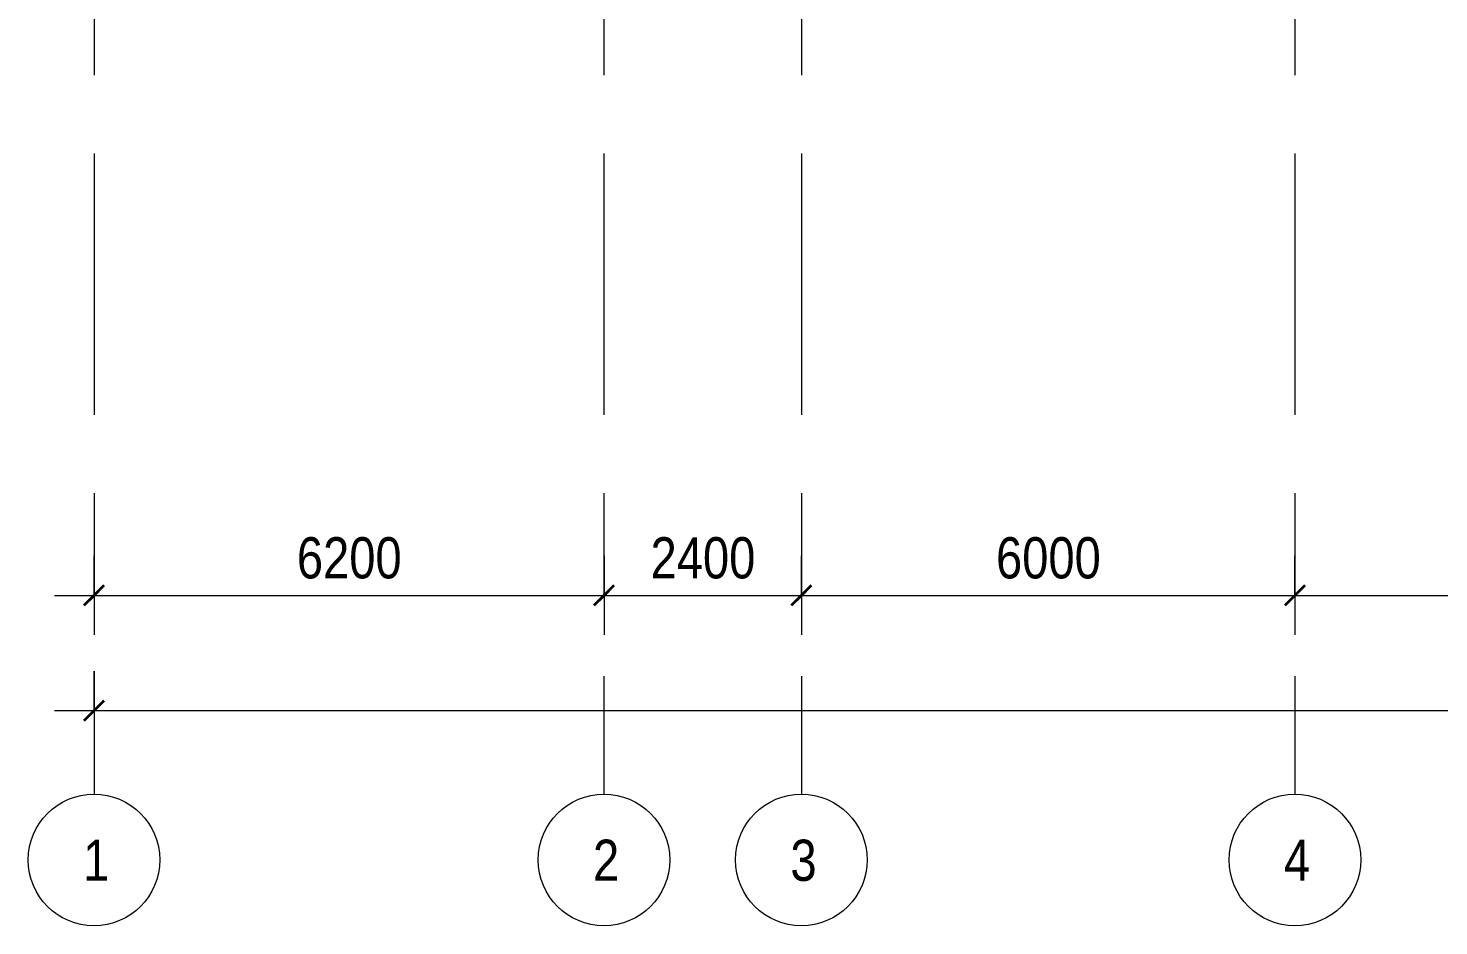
# Model space of a CAD drawing. Header units: millimetres. Extents: x 48966 to 155647, y -43515 to 30475.
# Drawn here: x 56532 to 73681, y -43338 to -32432 of the extents above; entities that cross this region are included whole.
import ezdxf

# ---------------------------------------------------------------- set-up
doc = ezdxf.new("R2010")
doc.units = ezdxf.units.MM
doc.linetypes.add('Осевые', pattern=[6350, 1270, -952.5, 3175, -952.5])
for name, color, linetype, lineweight in [('Оси', 7, 'Continuous', 9), ('Оси-1', 7, 'Continuous', 18), ('Оси-2', 7, 'Осевые', 9), ('Размеры', 7, 'Continuous', 9), ('Размеры-200', 7, 'Continuous', 9)]:
    doc.layers.add(name, color=color, linetype=linetype, lineweight=lineweight)
doc.styles.add('Arial Narrow', font='Arial Narrow.ttf', dxfattribs={"height": 500})
doc.dimstyles.new('Диагональ_-_2_5_мм_Arial_narrow', dxfattribs={"dimscale": 304.8, "dimtxt": 511.715487, "dimasz": 0.787402, "dimexe": 1.574803, "dimexo": 0.0625, "dimgap": 0.19685, "dimtad": 1, "dimdec": 0, "dimzin": 0, "dimdsep": 46, "dimtxsty": 'Arial Narrow', "dimblk1": 'OBLIQUE', "dimblk2": 'OBLIQUE', "dimsah": 1, "dimcen": 0.09, "dimdle": 1.574803, "dimazin": 0, "dimtfac": 1, "dimtdec": 4, "dimtix": 1, "dimtmove": 0, "dimatfit": 3, "dimfxl": 1.574803, "dimfxlon": 1, "dimtvp": 1, "dimtolj": 1, "dimtzin": 0, "dimarcsym": 2})
doc.dimstyles.new('Диагональ_-_2_5_мм_Arial_narrow_1', dxfattribs={"dimscale": 304.8, "dimtxt": 511.715487, "dimasz": 0.787402, "dimexe": 1.574803, "dimexo": 0.0625, "dimgap": 0.19685, "dimtad": 1, "dimdec": 0, "dimzin": 0, "dimdsep": 46, "dimtxsty": 'Arial Narrow', "dimblk1": 'OBLIQUE', "dimblk2": 'OBLIQUE', "dimsah": 1, "dimcen": 0.09, "dimdle": 1.574803, "dimazin": 0, "dimtfac": 1, "dimtdec": 4, "dimtix": 1, "dimtmove": 1, "dimatfit": 3, "dimfxl": 1.574803, "dimfxlon": 1, "dimtvp": 1, "dimtolj": 1, "dimtzin": 0, "dimarcsym": 2})

# ---------------------------------------------------------------- blocks, each defined once
blk = doc.blocks.new('Ось сетки - По умолчанию 2-349628-План -2-го этажа на отм_ -16_650')
at = {"layer": 'Оси-1'}
blk.add_circle((0, 0), 4, dxfattribs=at)
blk = doc.blocks.new('DIMBLOCK1-План -2-го этажа на отм_ -16_650')
at = {"layer": 'Размеры-200', "lineweight": 35, "transparency": 16777216}
for points in [[(57332, -39324), (57452, -39204), (57212, -39444)], [(63532, -39324), (63652, -39204), (63412, -39444)]]:
    blk.add_hatch(color=256, dxfattribs=at).paths.add_polyline_path(points, flags=0)
at = {"layer": 'Размеры-200', "transparency": 16777216}
for p, q in [((57332, -38844), (57332, -39804)), ((57332, -39324), (57332, -38844)), ((63532, -38844), (63532, -39804)), ((63532, -39324), (63532, -38844)), ((56852, -39324), (63532, -39324))]:
    blk.add_line(p, q, dxfattribs=at)
at = {"layer": 'Размеры-200', "lineweight": 35, "transparency": 16777216}
for p, q in [((57452, -39204), (57212, -39444)), ((57332, -39324), (57452, -39204)), ((63652, -39204), (63412, -39444)), ((63532, -39324), (63652, -39204)), ((57212, -39444), (57332, -39324)), ((63412, -39444), (63532, -39324))]:
    blk.add_line(p, q, dxfattribs=at)
at = {"layer": 'Размеры-200', "color": 0, "transparency": 16777216, "insert": (59798, -38617), "char_height": 500, "width": 1520.53, "attachment_point": 1, "line_spacing_factor": 0.974696, "style": 'Arial Narrow'}
blk.add_mtext('6200', dxfattribs=at)
blk = doc.blocks.new('_Oblique')
at = {"color": 0, "linetype": 'ByBlock', "lineweight": -2}
blk.add_line((-0.5, -0.5), (0.5, 0.5), dxfattribs=at)
blk = doc.blocks.new('DIMBLOCK2-План -2-го этажа на отм_ -16_650')
at = {"layer": 'Размеры-200', "lineweight": 35, "transparency": 16777216}
for points in [[(63532, -39324), (63652, -39204), (63412, -39444)], [(65932, -39324), (66052, -39204), (65812, -39444)]]:
    blk.add_hatch(color=256, dxfattribs=at).paths.add_polyline_path(points, flags=0)
at = {"layer": 'Размеры-200', "transparency": 16777216}
for p, q in [((63532, -38844), (63532, -39804)), ((63532, -39324), (63532, -38844)), ((65932, -38844), (65932, -39804)), ((65932, -39324), (65932, -38844)), ((63532, -39324), (65932, -39324))]:
    blk.add_line(p, q, dxfattribs=at)
at = {"layer": 'Размеры-200', "lineweight": 35, "transparency": 16777216}
for p, q in [((63652, -39204), (63412, -39444)), ((63532, -39324), (63652, -39204)), ((66052, -39204), (65812, -39444)), ((65932, -39324), (66052, -39204)), ((63412, -39444), (63532, -39324)), ((65812, -39444), (65932, -39324))]:
    blk.add_line(p, q, dxfattribs=at)
at = {"layer": 'Размеры-200', "color": 0, "transparency": 16777216, "insert": (64098, -38617), "char_height": 500, "width": 1520.53, "attachment_point": 1, "line_spacing_factor": 0.974696, "style": 'Arial Narrow'}
blk.add_mtext('2400', dxfattribs=at)
blk = doc.blocks.new('DIMBLOCK3-План -2-го этажа на отм_ -16_650')
at = {"layer": 'Размеры-200', "lineweight": 35, "transparency": 16777216}
for points in [[(65932, -39324), (66052, -39204), (65812, -39444)], [(71932, -39324), (72052, -39204), (71812, -39444)]]:
    blk.add_hatch(color=256, dxfattribs=at).paths.add_polyline_path(points, flags=0)
at = {"layer": 'Размеры-200', "transparency": 16777216}
for p, q in [((65932, -38844), (65932, -39804)), ((65932, -39324), (65932, -38844)), ((71932, -38844), (71932, -39804)), ((71932, -39324), (71932, -38844)), ((65932, -39324), (71932, -39324))]:
    blk.add_line(p, q, dxfattribs=at)
at = {"layer": 'Размеры-200', "lineweight": 35, "transparency": 16777216}
for p, q in [((66052, -39204), (65812, -39444)), ((65932, -39324), (66052, -39204)), ((72052, -39204), (71812, -39444)), ((71932, -39324), (72052, -39204)), ((65812, -39444), (65932, -39324)), ((71812, -39444), (71932, -39324))]:
    blk.add_line(p, q, dxfattribs=at)
at = {"layer": 'Размеры-200', "color": 0, "transparency": 16777216, "insert": (68298, -38617), "char_height": 500, "width": 1520.53, "attachment_point": 1, "line_spacing_factor": 0.974696, "style": 'Arial Narrow'}
blk.add_mtext('6000', dxfattribs=at)
blk = doc.blocks.new('DIMBLOCK4-План -2-го этажа на отм_ -16_650')
at = {"layer": 'Размеры-200', "lineweight": 35, "transparency": 16777216}
for points in [[(71932, -39324), (72052, -39204), (71812, -39444)], [(77932, -39324), (78052, -39204), (77812, -39444)]]:
    blk.add_hatch(color=256, dxfattribs=at).paths.add_polyline_path(points, flags=0)
at = {"layer": 'Размеры-200', "transparency": 16777216}
for p, q in [((71932, -38844), (71932, -39804)), ((71932, -39324), (71932, -38844)), ((77932, -38844), (77932, -39804)), ((77932, -39324), (77932, -38844)), ((71932, -39324), (77932, -39324))]:
    blk.add_line(p, q, dxfattribs=at)
at = {"layer": 'Размеры-200', "lineweight": 35, "transparency": 16777216}
for p, q in [((72052, -39204), (71812, -39444)), ((71932, -39324), (72052, -39204)), ((78052, -39204), (77812, -39444)), ((77932, -39324), (78052, -39204)), ((71812, -39444), (71932, -39324)), ((77812, -39444), (77932, -39324))]:
    blk.add_line(p, q, dxfattribs=at)
at = {"layer": 'Размеры-200', "color": 0, "transparency": 16777216, "insert": (74298, -38617), "char_height": 500, "width": 1520.53, "attachment_point": 1, "line_spacing_factor": 0.974696, "style": 'Arial Narrow'}
blk.add_mtext('6000', dxfattribs=at)
blk = doc.blocks.new('DIMBLOCK31-План -2-го этажа на отм_ -16_650')
at = {"layer": 'Размеры-200', "lineweight": 35, "transparency": 16777216}
for points in [[(57332, -40724), (57452, -40604), (57212, -40844)], [(150172, -40724), (150292, -40604), (150052, -40844)]]:
    blk.add_hatch(color=256, dxfattribs=at).paths.add_polyline_path(points, flags=0)
at = {"layer": 'Размеры-200', "transparency": 16777216}
for p, q in [((57332, -40244), (57332, -41204)), ((57332, -40724), (57332, -40244)), ((150172, -40244), (150172, -41204)), ((150172, -40724), (150172, -40244)), ((56852, -40724), (150652, -40724)), ((102333, -40724), (104317, -40724)), ((104317, -40724), (103752, -40724))]:
    blk.add_line(p, q, dxfattribs=at)
at = {"layer": 'Размеры-200', "lineweight": 35, "transparency": 16777216}
for p, q in [((57452, -40604), (57212, -40844)), ((57332, -40724), (57452, -40604)), ((150292, -40604), (150052, -40844)), ((150172, -40724), (150292, -40604)), ((57212, -40844), (57332, -40724)), ((150052, -40844), (150172, -40724))]:
    blk.add_line(p, q, dxfattribs=at)
at = {"layer": 'Размеры-200', "color": 0, "transparency": 16777216, "insert": (102333, -40017), "char_height": 500, "width": 1900.66, "attachment_point": 1, "line_spacing_factor": 0.974696, "style": 'Arial Narrow'}
blk.add_mtext('92840', dxfattribs=at)

msp = doc.modelspace()

# ---------------------------------------------------------------- linework, layer by layer
at = {"layer": 'Оси-2'}
for p, q in [((57331.6, 25417.1), (57331.6, -41737.8)), ((63531.6, 25417.1), (63531.6, -41737.8)), ((65931.6, 25417.1), (65931.6, -41737.8)), ((71931.6, 25417.1), (71931.6, -41737.8))]:
    msp.add_line(p, q, dxfattribs=at)

# ---------------------------------------------------------------- block references
at = {"layer": 'Оси-1', "xscale": 199.9999999999999, "yscale": 199.9999999999999, "zscale": 199.9999999999999, "rotation": 180}
for p in [(57331.6, -42537.8), (63531.6, -42537.8), (65931.6, -42537.8), (71931.6, -42537.8)]:
    msp.add_blockref('Ось сетки - По умолчанию 2-349628-План -2-го этажа на отм_ -16_650', p, dxfattribs=at)

# ---------------------------------------------------------------- texts
at = {"layer": 'Оси', "char_height": 500, "width": 384.81, "attachment_point": 1, "style": 'Arial Narrow'}
for s, insert in [('\\fArial Narrow|b0|i0|c204|p34|;1', (57198.4, -42291.7)), ('\\fArial Narrow|b0|i0|c204|p34|;2', (63398.4, -42291.7)), ('\\fArial Narrow|b0|i0|c204|p34|;3', (65798.4, -42291.7)), ('\\fArial Narrow|b0|i0|c204|p34|;4', (71798.4, -42291.7))]:
    msp.add_mtext(s, dxfattribs=dict(at, insert=insert))

# ---------------------------------------------------------------- dimensions: what is measured, and where the dimension line sits
at = {"layer": 'Размеры'}
for base, p1, p2, override, picture, middle in [((63531.6, -39323.6), (57331.6, -38843.6), (63531.6, -38843.6), {"dimpost": '<>', "dimfxl": 6200}, 'DIMBLOCK1-План -2-го этажа на отм_ -16_650', (60431.6, -39008.3)), ((65931.6, -39323.6), (63531.6, -38843.6), (65931.6, -38843.6), {"dimpost": '<>', "dimfxl": 2400}, 'DIMBLOCK2-План -2-го этажа на отм_ -16_650', (64731.6, -39008.3)), ((71931.6, -39323.6), (65931.6, -38843.6), (71931.6, -38843.6), {"dimpost": '<>', "dimfxl": 6000}, 'DIMBLOCK3-План -2-го этажа на отм_ -16_650', (68931.6, -39008.3)), ((77931.6, -39323.6), (71931.6, -38843.6), (77931.6, -38843.6), {"dimpost": '<>', "dimfxl": 6000}, 'DIMBLOCK4-План -2-го этажа на отм_ -16_650', (74931.6, -39008.3))]:
    dim = msp.add_linear_dim(base=base, p1=p1, p2=p2, dimstyle='Диагональ_-_2_5_мм_Arial_narrow', override=override, dxfattribs=at)
    dim.commit()
    dim.dimension.update_dxf_attribs({"geometry": picture, "text_midpoint": middle})
dim = msp.add_linear_dim(base=(150171.6, -40723.6), p1=(57331.6, -40243.6), p2=(150171.6, -40243.6), dimstyle='Диагональ_-_2_5_мм_Arial_narrow_1', override={"dimpost": '<>', "dimfxl": 92840}, dxfattribs=at)
dim.commit()
dim.dimension.update_dxf_attribs({"geometry": 'DIMBLOCK31-План -2-го этажа на отм_ -16_650', "text_midpoint": (103283.3, -40350.8), "dimtype": 160})

doc.saveas('drawing.dxf')
